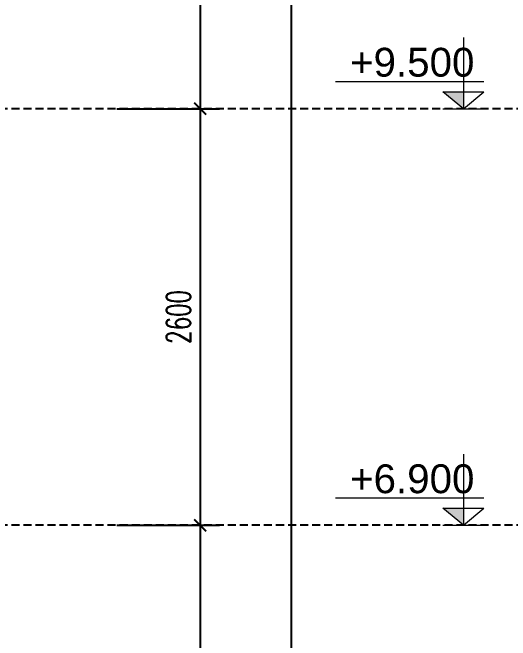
# Model space of a CAD drawing. Header units: millimetres. Extents: x -229618 to 2906, y -178063 to 96806.
# Drawn here: x -161641 to -158536, y -144924 to -141005 of the extents above; entities that cross this region are included whole.
import ezdxf
from ezdxf.enums import TextEntityAlignment as Align

# ---------------------------------------------------------------- set-up
doc = ezdxf.new("R2010")
doc.units = ezdxf.units.MM
doc.header["$LTSCALE"] = 200
doc.header["$MEASUREMENT"] = 0
doc.header["$PDMODE"] = 3
doc.header["$PDSIZE"] = 50
doc.linetypes.add('CENTER', pattern=[2, 1.25, -0.25, 0.25, -0.25])
doc.linetypes.add('DASHED2', pattern=[0.375, 0.25, -0.125])
doc.layers.get('0').update_dxf_attribs({"color": 95, "linetype": 'CONTINUOUS'})
doc.layers.get('DEFPOINTS').update_dxf_attribs({"linetype": 'CONTINUOUS'})
for name, color, linetype in [('DIM', 251, 'CONTINUOUS'), ('TEXT', 33, 'CONTINUOUS'), ('TRUC', 251, 'CENTER')]:
    doc.layers.add(name, color=color, linetype=linetype)
doc.layers.add('thay', color=7, linetype='CONTINUOUS', lineweight=18)
doc.styles.add('Arial N  iso', font='vnarialn_0.ttf')
doc.styles.add('Scale', font='vnsimli.shx', dxfattribs={"width": 0.65, "bigfont": 'bigfont.shx'})
doc.dimstyles.new('Scale', dxfattribs={"dimscale": 75, "dimtxt": 2, "dimasz": 1, "dimexe": 1.6, "dimexo": 0, "dimgap": 0.8, "dimtad": 1, "dimdec": 0, "dimzin": 0, "dimdsep": 46, "dimtxsty": 'Scale', "dimblk": 'ARCHTICK', "dimcen": 0.1, "dimdle": 1, "dimclrd": 256, "dimclre": 256, "dimclrt": 3, "dimadec": 0, "dimazin": 0, "dimtfac": 1, "dimtdec": 0, "dimtix": 1, "dimtmove": 2, "dimatfit": 3, "dimldrblk": 'ARCHTICK', "dimfxl": 0, "dimtolj": 1, "dimtzin": 0, "dimarcsym": 0})

# ---------------------------------------------------------------- blocks, each defined once
blk = doc.blocks.new('_ArchTick')
at = {"color": 0, "linetype": 'ByBlock', "const_width": 0.15}
blk.add_lwpolyline([(-0.5, -0.5), (0.5, 0.5)], dxfattribs=at)
blk = doc.blocks.new('*D2349')
at = {"layer": 'DEFPOINTS', "color": 0, "linetype": 'Continuous'}
for p in [(-160990.4, -139004.9), (-160990.4, -141604.9), (-160471, -141604.9)]:
    blk.add_point(p, dxfattribs=at)
at = {"layer": 'DIM', "linetype": 'Continuous', "lineweight": -2}
for p, q in [((-160471, -138929.9), (-160471, -141679.9)), ((-160990.4, -139004.9), (-160351, -139004.9)), ((-160990.4, -141604.9), (-160351, -141604.9))]:
    blk.add_line(p, q, dxfattribs=at)
at = {"layer": 'DIM', "linetype": 'Continuous', "lineweight": -2, "xscale": 75, "yscale": 75, "zscale": 75}
for p, rotation in [((-160471, -139004.9), 90), ((-160471, -141604.9), 270)]:
    blk.add_blockref('_ArchTick', p, dxfattribs=dict(at, rotation=rotation))
at = {"layer": 'DIM', "color": 3, "linetype": 'Continuous', "insert": (-160606, -140304.9), "char_height": 150, "attachment_point": 5, "rotation": 90, "style": 'Scale'}
blk.add_mtext('\\A1;2600', dxfattribs=at)
blk = doc.blocks.new('*D2350')
at = {"layer": 'DEFPOINTS', "color": 0, "linetype": 'Continuous'}
for p in [(-160990.4, -141604.9), (-160990.4, -144204.9), (-160471, -144204.9)]:
    blk.add_point(p, dxfattribs=at)
at = {"layer": 'DIM', "linetype": 'Continuous', "lineweight": -2}
for p, q in [((-160471, -141529.9), (-160471, -144279.9)), ((-160990.4, -141604.9), (-160351, -141604.9)), ((-160990.4, -144204.9), (-160351, -144204.9))]:
    blk.add_line(p, q, dxfattribs=at)
at = {"layer": 'DIM', "linetype": 'Continuous', "lineweight": -2, "xscale": 75, "yscale": 75, "zscale": 75}
for p, rotation in [((-160471, -141604.9), 90), ((-160471, -144204.9), 270)]:
    blk.add_blockref('_ArchTick', p, dxfattribs=dict(at, rotation=rotation))
at = {"layer": 'DIM', "color": 3, "linetype": 'Continuous', "insert": (-160606, -142904.9), "char_height": 150, "attachment_point": 5, "rotation": 90, "style": 'Scale'}
blk.add_mtext('\\A1;2600', dxfattribs=at)
blk = doc.blocks.new('*D2351')
at = {"layer": 'DEFPOINTS', "color": 0, "linetype": 'Continuous'}
for p in [(-160990.4, -144204.9), (-160990.4, -147504.9), (-160471, -147504.9)]:
    blk.add_point(p, dxfattribs=at)
at = {"layer": 'DIM', "linetype": 'Continuous', "lineweight": -2}
for p, q in [((-160471, -144129.9), (-160471, -147579.9)), ((-160990.4, -144204.9), (-160351, -144204.9)), ((-160990.4, -147504.9), (-160351, -147504.9))]:
    blk.add_line(p, q, dxfattribs=at)
at = {"layer": 'DIM', "linetype": 'Continuous', "lineweight": -2, "xscale": 75, "yscale": 75, "zscale": 75}
for p, rotation in [((-160471, -144204.9), 90), ((-160471, -147504.9), 270)]:
    blk.add_blockref('_ArchTick', p, dxfattribs=dict(at, rotation=rotation))
at = {"layer": 'DIM', "color": 3, "linetype": 'Continuous', "insert": (-160606, -145854.9), "char_height": 150, "attachment_point": 5, "rotation": 90, "style": 'Scale'}
blk.add_mtext('\\A1;3300', dxfattribs=at)
blk = doc.blocks.new('*D2354')
at = {"layer": 'DEFPOINTS', "color": 0, "linetype": 'Continuous'}
for p in [(-160990.4, -139004.9), (-160990.4, -151604.9), (-159903.3, -151604.9)]:
    blk.add_point(p, dxfattribs=at)
at = {"layer": 'DIM', "linetype": 'Continuous', "lineweight": -2}
for p, q in [((-159903.3, -138929.9), (-159903.3, -151679.9)), ((-160990.4, -139004.9), (-159783.3, -139004.9)), ((-160990.4, -151604.9), (-159783.3, -151604.9))]:
    blk.add_line(p, q, dxfattribs=at)
at = {"layer": 'DIM', "linetype": 'Continuous', "lineweight": -2, "xscale": 75, "yscale": 75, "zscale": 75}
for p, rotation in [((-159903.3, -139004.9), 90), ((-159903.3, -151604.9), 270)]:
    blk.add_blockref('_ArchTick', p, dxfattribs=dict(at, rotation=rotation))
at = {"layer": 'DIM', "color": 3, "linetype": 'Continuous', "insert": (-160038.3, -145304.9), "char_height": 150, "attachment_point": 5, "rotation": 90, "style": 'Scale'}
blk.add_mtext('\\A1;12600', dxfattribs=at)
blk = doc.blocks.new('cao do')
at = {"layer": 'thay'}
for p, q in [((0, 444.6), (0, 0)), ((798.2, 170.2), (-128.3, 170.2)), ((0, 0), (-127.9, 106.1)), ((127.9, 106.1), (-127.9, 106.1)), ((0, 0), (127.9, 106.1))]:
    blk.add_line(p, q, dxfattribs=at)
at = {"layer": 'thay', "ltscale": 600}
blk.add_line((128.3, 0), (-128.3, 0), dxfattribs=at)
at = {"layer": 'thay', "color": 150, "ltscale": 600}
blk.add_solid([(0, 0), (0, 106.1), (127.9, 106.1)], dxfattribs=at)
at = {"layer": 'TEXT', "style": 'Arial N  iso'}
blk.add_attdef('%%P0.000', text='', height=200, dxfattribs=at).set_placement((69.5, 290), align=Align.MIDDLE_LEFT)

msp = doc.modelspace()

# ---------------------------------------------------------------- linework, layer by layer
at = {"layer": 'TRUC', "linetype": 'DASHED2'}
for p, q in [((-158448, -141604.9), (-185224.6, -141604.9)), ((-158448, -144204.9), (-185224.6, -144204.9))]:
    msp.add_line(p, q, dxfattribs=at)

# ---------------------------------------------------------------- block references
at = {"layer": 'thay', "linetype": 'Continuous'}
ref = msp.add_blockref('cao do', (-158829.2, -141604.9), dxfattribs=dict(at, xscale=-1))
ref.add_attrib('%%P0.000', '+9.500', dxfattribs={"layer": 'TEXT', "height": 180, "style": 'Arial N  iso'}).set_placement((-159536.3, -141314.9), align=Align.MIDDLE_LEFT)
ref = msp.add_blockref('cao do', (-158829.2, -144204.9), dxfattribs=dict(at, xscale=-1))
ref.add_attrib('%%P0.000', '+6.900', dxfattribs={"layer": 'TEXT', "height": 180, "style": 'Arial N  iso'}).set_placement((-159536.3, -143914.9), align=Align.MIDDLE_LEFT)

# ---------------------------------------------------------------- dimensions: what is measured, and where the dimension line sits
at = {"layer": 'DIM', "linetype": 'Continuous'}
for base, p1, p2, picture, middle in [((-160471, -141604.9), (-160990.4, -139004.9), (-160990.4, -141604.9), '*D2349', (-160606, -140304.9)), ((-159903.3, -151604.9), (-160990.4, -139004.9), (-160990.4, -151604.9), '*D2354', (-160038.3, -145304.9)), ((-160471, -144204.9), (-160990.4, -141604.9), (-160990.4, -144204.9), '*D2350', (-160606, -142904.9)), ((-160471, -147504.9), (-160990.4, -144204.9), (-160990.4, -147504.9), '*D2351', (-160606, -145854.9))]:
    dim = msp.add_linear_dim(base=base, p1=p1, p2=p2, angle=90, dimstyle='Scale', dxfattribs=at)
    dim.commit()
    dim.dimension.update_dxf_attribs({"geometry": picture, "text_midpoint": middle})

doc.saveas('drawing.dxf')
